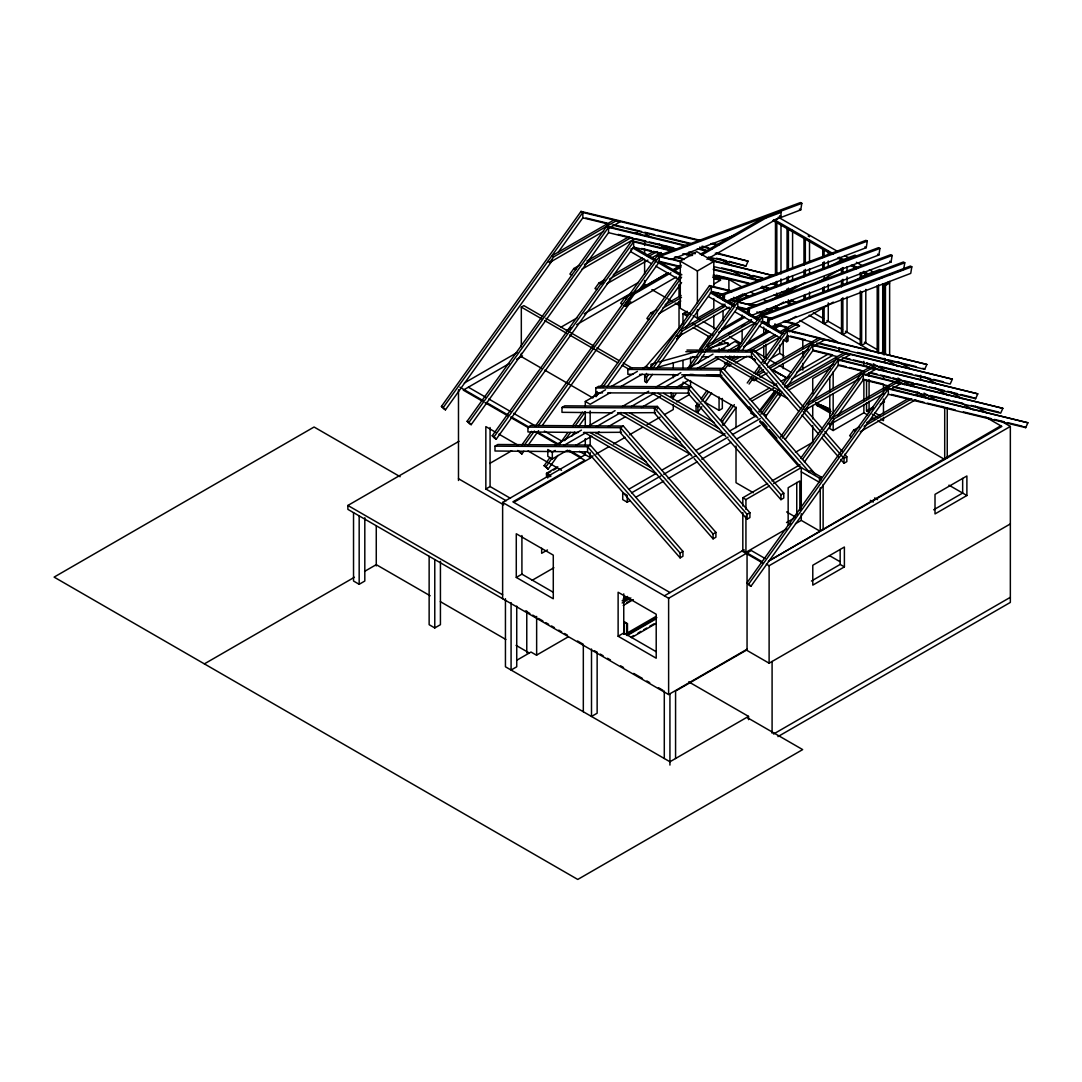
<?xml version="1.0" encoding="UTF-8"?>
<svg xmlns="http://www.w3.org/2000/svg" width="1082" height="1082" viewBox="0 0 1082 1082"><rect width="100%" height="100%" fill="white"/><g stroke="black" fill="none" stroke-linecap="round" stroke-linejoin="round"><path stroke-width="1.5" d="M920.66 379.566L920.66 375.319M722.735 299.917L723.344 293.655L865.952 240.353L867.304 241.137L866.236 247.683L725.44 301.567L725.44 299.917L724.088 300.701L724.697 294.439L867.304 241.137M747.567 314.253L748.176 307.991L890.77 254.689L892.123 255.474L891.068 262.02L751.841 315.295M892.123 255.474L749.528 308.776L748.92 315.038L750.272 314.253L750.272 315.903M767.246 325.614L767.855 319.352L910.449 266.05L911.801 266.835L910.746 273.381L771.52 326.669M911.801 266.835L769.207 320.137L768.599 326.399L769.951 325.614M772.629 220.647L800.761 209.881L801.816 203.335L800.464 202.55L657.856 255.852M879.937 248.441L737.342 301.729L749.19 304.61L878.882 254.987L879.937 248.441L878.584 247.656L735.976 300.958L687.909 368.123M735.3 350.933L760.808 315.281L903.416 261.993L904.768 262.777L903.7 269.323L895.896 272.312M717.19 262.087L708.412 257.016L745.931 266.037L748.108 261.181L716.73 252.945M816.748 343.102L924.691 369.327L926.882 364.458L785.478 329.523L761.931 362.429M782.516 384.002L810.973 344.252L952.376 379.173L950.185 384.042L842.242 357.831M869.306 372.898L975.612 398.717L977.79 393.848L836.386 358.926L780.474 437.06M800.626 458.376L861.448 373.385L1002.852 408.32L1000.661 413.175L892.718 386.964M888.336 394.281L1025.709 427.647L1027.9 422.778L886.496 387.856L746.932 582.887L749.109 585.227L750.949 586.282L888.336 394.281L888.336 388.911L886.496 387.856L886.496 390.534M552.429 260.356L445.459 409.835L443.634 408.78L441.442 406.44L581.007 211.409L700.879 240.502M445.459 409.835L443.282 407.495L582.846 212.464L699.418 240.759M547.83 261.425L549.67 262.48L553.632 256.934L615.753 221.066L619.729 222.026L609.504 227.923M558.312 252.12L582.846 217.834L582.846 212.464L581.007 211.409M579.654 265.171L573.879 268.512L569.903 274.071L571.742 275.126M606.718 226.246L608.544 227.301L608.544 232.671L471.157 424.671L469.331 423.617L467.14 421.277L606.718 226.246L687.165 245.776M471.157 424.671L468.979 422.332L608.544 227.301L685.717 246.033M604.73 279.656L598.955 282.997L594.978 288.542L596.818 289.611M631.793 240.731L633.633 241.786L633.633 247.156L496.246 439.157L494.406 438.102L492.229 435.762L631.793 240.731L672.842 250.686M496.246 439.157L494.055 436.817L633.633 241.786L673.031 251.349M630.387 294.466L624.598 297.807L620.635 303.352L622.461 304.407M521.808 445.067L531.627 431.339M535.563 425.835L657.437 255.541L680.619 261.776M668.108 272.907L633.092 293.127L624.233 305.503L625.585 306.287L676.426 276.938M524.621 444.756L534.454 431.015M538.376 425.524L659.276 256.596L659.276 261.966L638.664 290.76M625.585 306.287L634.444 293.912L670.921 272.853M521.889 453.967L517.872 450.558L521.889 453.967L523.85 451.221M527.786 445.73L538.579 430.65M542.501 425.158L630.82 301.729M656.612 309.614L650.837 312.955L646.874 318.5L648.7 319.555M557.947 455.4L548.128 469.115L544.111 465.706L550.008 457.47M559.84 443.742L567.698 432.746M572.621 425.889L582.441 412.147M593.261 397.04L597.183 391.549M600.131 387.424L680.727 274.801M548.128 469.115L545.95 466.775L551.847 458.525M564.615 440.672L570.512 432.435M575.435 425.564L585.267 411.836M596.074 396.729L599.022 392.604M602.958 387.113L681.579 277.235M571.688 436.195L574.623 432.083M578.545 426.592L585.416 417.003M607.016 386.829L681.592 282.591M652.446 374.372L646.549 382.609L644.71 381.5L644.71 376.171L646.684 373.425M650.607 367.934L709.522 285.607L731.784 291.004M646.549 382.609L646.549 377.226L648.51 374.48M652.446 368.989L711.361 286.662L732.027 291.68M676.385 335.542L678.211 336.597L682.187 331.051L725.454 306.071M656.368 368.881L681.903 333.202M685.826 327.711L711.361 292.032L711.361 286.662L709.522 285.607M712.889 334.135L708.507 336.664L699.648 349.04L701.001 349.824M690.722 367.812L737.816 302.013L755.331 306.26M702.786 350.96L704.625 352.015L708.588 346.47L751.922 321.449M671.232 392.766L671.232 396.81L673.072 397.865L676.007 393.753M680.916 386.896L683.865 382.785M697.592 363.593L704.463 353.99M712.308 343.021L737.816 307.383L737.816 302.013L735.976 300.958L740.764 302.108M728.024 358.426L729.795 355.951M701.826 406.71L697.904 412.201L696.064 411.146L696.064 405.764L698.025 403.018M700.974 398.906L706.857 390.683M722.546 368.746L727.604 361.686M729.376 359.21L731.378 356.411M697.904 412.201L697.904 406.818L699.865 404.073M701.826 401.341L708.683 391.738M724.385 369.801L729.295 362.957M731.256 360.211L734.191 356.1M738.113 350.622L762.648 316.35L772.196 318.663M731.04 364.134L729.444 366.352L727.618 365.297M704.761 402.599L711.631 393.009M742.049 350.5L762.648 321.719L762.648 316.35L760.808 315.281M731.527 404.925L720.734 420.005L722.573 421.06L722.573 425.104M747.216 382.987L752.125 376.144M754.086 373.398L759.97 365.175M722.573 421.06L734.34 404.614M749.055 384.056L753.965 377.199M755.926 374.453L760.822 367.596M763.77 363.484L787.317 330.592L926.882 364.458M752.288 379.539L754.113 380.594L755.709 378.375M723.547 425.077L736.301 407.251M766.719 364.742L787.317 335.961L787.317 330.592L785.478 329.523M760.944 414.163L777.62 390.859M763.757 413.851L779.446 391.914M784.355 385.057L812.798 345.307L952.376 379.173M781.204 393.091L779.608 395.309L777.769 394.254M765.718 416.489L781.407 394.551M787.304 386.315L812.798 350.676L812.798 345.307L810.973 344.252M782.313 438.115L838.225 359.981L977.79 393.848M803.196 408.928L805.035 409.997L808.998 404.438L871.118 368.583L875.095 369.544L866.33 374.602M785.248 439.387L807.808 407.846M812.717 401.003L838.225 365.351L838.225 359.981L836.386 358.926M802.452 459.431L863.274 374.453L1002.852 408.32M828.244 423.4L830.083 424.455L834.06 418.91L896.167 383.042L900.143 384.002L891.379 389.06M804.413 462.082L833.843 420.939M837.779 415.461L863.274 379.809L863.274 374.453L861.448 373.385M859.392 426.849L853.603 430.19L849.641 435.748L851.466 436.803M750.949 586.282L748.771 583.942L888.336 388.911L1027.9 422.778M758.793 411.579L775.131 390.534M759.645 412.08L775.997 391.021M676.818 339.045L680.051 335.285M676.818 339.166L680.051 335.42M643.222 368.029L646.116 366.352L683.783 322.422M676.818 339.288L681.119 334.311M768.396 561.22L1000.755 425.808M549.67 262.48L603.675 231.305M586.877 261.005L628.764 236.823M584.375 264.563L630.603 237.878M581.954 269.229L634.498 238.892M644.615 235.578L646.387 234.564L650.755 237.08M521.321 346.713L521.321 307.099L523.864 305.624L542.866 316.593M613.399 274.652L642.289 257.976M646.63 255.474L653.853 251.308M603.675 282.388L600.794 284.052L598.955 282.997M609.464 279.048L644.128 259.031M648.456 256.529L657.126 251.524M607.029 283.7L647.902 260.113M650.823 258.422L661.034 252.525M464.327 383.001L516.966 352.61M560.814 327.291L576.895 318.013M584.212 313.78L638.299 282.551M686.543 254.703L690.938 252.174M690.262 314.064L680.294 308.302L680.294 261.127L696.74 251.633L713.822 261.492L713.822 286.771M509.352 363.525L463.272 390.129L482.085 400.989M516.669 359.305L522.525 355.924M566.441 330.565L571.255 327.778M576.679 324.641L631.077 293.249M641.099 287.46L645.67 284.823M640.49 288.624L667.932 272.786M672.274 270.284L679.496 266.104M672.49 270.378L681.241 265.333M700.203 254.378L764.406 217.32L765.758 218.104L781.001 212.397L781.001 216.562L706.925 259.328M673.843 271.163L681.133 266.956M701.555 255.163L765.758 218.104M680.294 261.127L697.39 270.987L713.822 261.492M665.268 304.624L681.119 295.467M662.766 308.181L681.511 297.361M719.165 276.586L717.393 277.601L714.485 275.924M658.897 313.672L680.767 301.053M713.931 284.011L720.49 280.224L714.174 277.465M747.053 649.254L668.622 694.536L347.877 509.365L347.877 505.456L459.011 441.294M682.985 323.775L682.985 313.766L687.313 311.264M715.865 294.777L718.489 293.263M690.221 312.941L687.3 314.632L684.392 312.955M717.582 297.144L723.033 293.993L723.033 297.334M725.062 304.177L680.348 329.983L682.187 331.051M727.943 302.514L740.913 295.021M729.768 303.569L744.2 295.251L748.162 296.211L740.886 300.417M678.211 336.597L729.227 307.153M587.553 451.884L494.988 451.005L494.988 446.149L497.801 444.513L590.366 445.094L682.931 551.401L682.931 556.256L680.118 557.879L587.553 451.884L587.553 446.717L590.366 445.094M578.451 432.448L527.948 431.961L527.948 427.106L530.775 425.483L623.34 426.051L715.905 532.371L715.905 537.213L713.079 538.85L620.513 432.854L620.513 427.688L623.34 426.051M612.466 412.81L561.977 412.323L561.977 407.468L564.79 405.845L657.356 406.413L749.921 512.733L749.921 517.575L747.094 519.211L694.211 458.633M602.552 392.847L595.817 392.78L595.817 387.938L598.644 386.301L691.209 386.869L783.774 493.189L783.774 498.031L780.947 499.668L728.051 439.089M632.902 374.331L627.844 374.291L627.844 369.435L630.671 367.812L723.236 368.38L815.801 474.687M585.294 406.534L585.294 401.463L605.568 389.763M611.357 386.423L637.42 371.369M610.437 392.577L590.163 404.289L585.294 401.463M620.581 386.72L642.302 374.183M781.001 294.034L776.822 296.441L776.822 293.1M721.64 329.09L743.523 316.444M771.25 300.444L796.041 286.121M829.61 266.754L839.821 260.857L855.051 255.163L856.403 255.947M489.754 463.448L511.705 450.775M718.624 332.39L744.876 317.229M779.892 297.023L804.697 282.7M838.252 263.318L841.174 261.641L839.821 260.857M751.544 319.555L706.762 345.415L708.588 346.47M754.424 317.892L768.869 309.547L773.359 311.251M728.605 333.892L731.5 332.215M741.67 326.345L744.578 324.668M770.722 309.574L783.787 302.027M814.286 284.417L843.338 267.646M756.264 318.947L770.709 310.602M792.592 300.728L788.413 303.136L788.413 299.782M704.625 352.015L754.249 323.369M555.12 445.284L581.44 430.095M587.283 426.714L615.063 410.673M622.366 406.453L648.686 391.265M655.99 387.045L680.848 372.695M688.152 368.475L713.011 354.125M718.854 350.744L734.935 341.466L739.452 344.076L739.452 346.808M496.029 432.489L485.845 426.606L485.845 488.996L490.078 486.548L510.461 498.315M566.941 450.504L552.32 458.944L547.803 456.347L547.803 449.503L552.32 452.114L555.242 450.423M564.02 445.351L585.944 432.692M596.182 426.781L621.041 412.445M631.266 406.534L654.664 393.023M664.889 387.113L685.366 375.305M697.051 368.543L717.528 356.735M727.753 350.825L739.452 344.076M701.122 368.786L718.407 358.805M731.378 351.312L735.692 348.823M733.339 351.001L739.168 347.633M746.472 343.413L768.355 330.781M772.724 328.252L778.567 324.884M854.428 281.09L864.64 275.193L879.882 269.499L881.235 270.284M743.442 346.727L769.708 331.565M774.09 329.036L781.38 324.83M785.762 322.301L795.973 316.404M861.624 278.507L865.992 275.978L864.64 275.193M575.719 445.446L591.8 436.168M596.182 433.625L599.103 431.934M607.881 426.876L625.423 416.746M641.504 407.468L660.507 396.485M676.588 387.207L688.287 380.458M204.376 663.875L354.409 577.261M364.607 571.377L376.265 564.655L430.149 595.763M731.581 359.738L737.369 356.411M746.025 351.407L774.928 334.73M779.256 332.228L793.701 323.883L799.503 325.912L789.292 331.809M763.594 342.358L767.949 339.843M795.541 323.91L833.302 302.108M733.42 360.806L740.643 356.627M750.759 350.798L776.754 335.785M781.096 333.283L795.541 324.938M691.209 386.869L688.382 388.506L595.817 387.938M723.236 368.38L720.409 370.017L627.844 369.435M803.858 407.414L754.276 350.46L751.449 352.096L685.812 351.691M735.287 362.984L746.959 356.235M754.262 352.029L779.067 337.706M546.586 477.351L546.505 473.307L557.785 466.788M547.911 473.307L550.738 471.671M553.551 470.048L556.378 468.411M621.474 432.3L583.496 432.489M655.489 412.661L617.511 412.851M689.342 393.118L607.597 392.888M752.396 356.708L715.351 356.911L787.547 398.595M548.128 474.984L547.708 478.001M353.53 512.692L353.53 581.034L359.17 584.294L364.81 581.034L364.81 517.696M502.63 598.698L502.63 502.427L585.294 454.697L585.294 451.884M676.71 401.922L689.166 394.727M786.709 341.75L788.061 340.965L788.061 336.069L786.709 336.854L786.709 341.75L783.828 340.073M593.085 455.833L590.163 457.524L590.163 452.533M596.006 454.156L609.125 446.568M613.494 444.053L625.166 437.317M629.535 434.788L642.654 427.214M647.036 424.685L660.155 417.111M664.524 414.582L673.274 409.537L673.274 404.519M513.734 502.332L590.758 457.862L579.438 451.329M771.223 358.277L779.689 353.381L784.031 355.897M756.25 373.98L763.473 369.814M767.814 367.312L818.371 338.125L824.173 340.154L813.962 346.051M758.09 375.048L763.865 371.708M769.64 368.367L820.21 339.18M754.113 380.594L757.035 378.916M759.956 377.226L767.26 373.006M771.628 370.49L808.119 349.418M704.666 402.085L719.07 410.403L722.33 408.509L722.33 398.433M749.339 399.596L769.518 387.951M773.833 385.449L776.714 383.799M781.042 381.297L789.63 376.333M796.731 372.235L828.068 354.152M751.868 401.057L773.454 388.587M791.497 379.173L832.87 355.275M784.639 387.031L843.865 352.84L849.668 354.869L839.456 360.766M786.465 388.1L845.691 353.895M788.372 390.264L833.613 364.134M830.246 368.462L812.717 378.592L812.717 393.686M628.561 489.375L656.328 473.348M662.17 469.98L689.937 453.953M695.78 450.572L724.994 433.706M729.39 431.177L755.682 415.988M631.618 492.824L660.845 475.958M663.766 474.268L695.915 455.711M698.837 454.021L728.051 437.155M732.433 434.626L760.2 418.599M627.235 502.197L627.235 495.353L622.718 492.756L622.718 499.6L627.235 502.197L630.157 500.52M636 497.138L663.766 481.111M668.149 478.582L697.376 461.716M701.758 459.174L730.972 442.308M736.815 438.94L760.2 425.442M547.451 549.967L541.663 553.308L541.663 548.263M883.859 361.659L886.753 359.981M805.035 409.997L859.027 378.808M516.276 577.423L553.281 598.779L553.281 555.134L516.276 533.764L516.276 577.423L521.916 574.163L553.227 592.246M830.408 411.904L817.437 404.411L816.301 405.06L830.719 413.378M429.135 556.351L429.135 624.693L434.775 627.939L440.428 624.693L440.428 561.342M532.06 580.358L553.862 567.766M830.083 424.455L884.089 393.28M869.36 412.526L866.547 410.903L873.228 406.954M910.598 385.368L913.478 383.704M795.473 452.29L812.717 442.335L812.717 425.564M829.786 425.212L829.786 428.567L833.167 430.528L863.882 412.797L867.642 414.961M868.711 410.984L873.025 408.496M880.207 404.343L884.521 401.855M911.842 386.085L916.156 383.596M866.614 422.683L908.501 398.501M864.112 426.24L911.774 398.731M742.82 506.011L742.82 497.761L767.584 483.465M771.953 480.949L799.963 464.773M860.231 431.745L915.697 399.718M742.82 497.761L745.931 499.559L769.234 486.102M773.603 483.586L801.275 467.6L801.275 508.662M680.118 557.879L680.118 553.037L682.931 551.401M713.079 538.85L713.079 533.994L715.905 532.371M747.094 519.211L747.094 514.356L749.921 512.733M780.947 499.668L780.947 494.812L783.774 493.189M846.841 456.78L846.841 461.622L844.014 463.258L844.014 458.403L846.841 456.78L844.636 454.237M759.672 421.764L798.164 465.815L819.48 478.109L821.279 477.081L821.279 479.894M516.804 660.236L531.005 652.027L536.469 655.192L567.996 636.987M623.205 598.955L627.546 596.452M622.15 600.794L627.966 597.44M623.205 600.916L628.994 597.575M622.15 602.985L630.874 597.94M626.83 602.552L631.171 600.05M623.205 605.474L633.322 599.617M786.506 522.552L793.836 518.332M664.389 595.83L744.146 549.778M791.077 523.499L788.156 525.189L788.156 487.725L799.855 480.963L799.855 510.285M624.03 634.35L624.03 622.529L624.733 622.123L627.465 623.705L627.465 634.945M742.82 512.611L742.82 550.535L745.931 552.334L786.709 528.787M795.446 523.742L801.275 520.388L820.237 531.33L820.237 487.82M624.03 623.178L624.733 622.123M502.63 502.427L668.622 598.265L751.287 550.535L765.001 558.461M624.03 622.529L627.465 623.705M618.12 636.23L656.206 658.208L656.206 614.238L618.12 592.246L618.12 636.23L623.759 632.97L656.206 651.702M626.735 633.308L655.841 616.51M626.451 635.161L656.842 617.619M627.154 635.58L656.098 618.863M630.792 637.217L633.687 635.553M638.028 633.051L640.923 631.374M643.817 629.71L646.711 628.033M649.606 626.356L653.947 623.854M631.496 637.623L656.098 623.435M769.113 560.828L1001.878 426.443L985.81 417.179M766.354 564.128L769.113 565.724L1010.345 426.443L1010.345 602.417L777.944 736.599M933.671 509.798L962.655 493.067L962.655 478.406M811.432 581.034L840.159 564.452L844.393 566.887L844.393 547.019L812.785 565.264L812.785 585.132L844.393 566.887M966.889 495.515L935.01 513.923L935.01 494.366L966.889 475.972L966.889 495.515L948.941 485.155M747.067 649.782L675.574 691.06L675.574 758.496M762.215 561.734L747.053 552.983L747.053 650.458L769.113 663.198L1010.345 523.918M748.528 719.638L748.528 716.379L669.934 761.755L505.443 666.783L505.443 598.725M773.549 734.029L1010.345 597.318M735.124 234.997L671.07 259.504L659.208 256.623L801.816 203.335M878.706 278.885L883.399 277.087M888.079 275.301L892.772 273.503M904.768 262.777L762.161 316.066L772.534 318.581M655.8 362.93L650.985 364.282L650.985 369.165M659.019 362.037L702.34 349.905M708.764 348.12L728.01 342.724L728.01 345.983M657.41 367.366L695.915 356.6M715.175 351.204L724.805 348.512M686.948 350.054L702.096 350.135M705.464 350.162L754.276 350.46M561.977 407.468L654.542 408.049L657.356 406.413L657.356 408.996M527.948 427.106L620.513 427.688L713.079 533.994M494.988 446.149L587.553 446.717L680.118 553.037M692.101 356.695L697.078 356.735M702.069 356.79L708.71 356.844M639.638 374.399L678.346 374.778M681.701 374.805L720.409 375.17L757.887 418.085M690.059 374.413L693.413 374.507M706.803 374.94L721.883 375.413M713.187 276.194L726.076 277.804L741.968 286.973M712.781 277.411L728.903 279.426L728.903 291.004M750.867 304.515L757.319 305.313M773.441 307.329L778.269 307.937M750.665 305.124L755.507 305.733M771.628 307.748L779.689 308.749L775.375 306.26M824.822 339.924L836.116 341.33M712.362 243.288L718.935 244.884M710.915 243.545L717.488 245.141M585.917 217.969L607.178 223.135M613.724 224.718L623.53 227.098M626.803 227.896L641.518 231.48M644.791 232.265L654.61 234.645M657.883 235.443L690.587 243.396M702.042 246.169L708.575 247.764M582.846 217.834L609.017 224.19M612.277 224.988L690.789 244.045M702.232 246.831L712.051 249.212M700.311 248.955L706.871 250.551M697.214 248.819L707.06 251.213M715.27 253.202L748.108 261.181M618.16 234.402L632.875 237.972M636.148 238.77L645.968 241.151M649.241 241.949L673.775 247.9M716.298 258.233L726.103 260.613M729.376 261.411L745.931 266.037M608.544 232.671L677.237 249.36M688.693 252.133L695.226 253.729M685.974 253.878L692.548 255.474M708.967 259.45L773.197 275.653L710.806 260.519M682.891 253.743L691.1 255.731M641.612 248.481L651.418 250.862M654.691 251.66L661.237 253.242M675.952 256.826L682.499 258.409M721.748 267.944L749.556 274.693M752.829 275.491L762.634 277.871M633.633 247.156L663.063 254.311M674.519 257.083L684.324 259.464M713.768 266.618L764.474 278.926M670.583 258.72L680.429 261.114M713.268 269.08L760.889 280.644M772.386 283.43L775.659 284.228M713.457 269.743L759.429 280.901M770.925 283.687L775.848 284.891M659.073 261.303L678.698 266.064M716.325 275.207L749.028 283.146M762.12 286.324L768.653 287.92M659.276 261.966L678.901 266.727M713.241 275.071L750.867 284.201M762.31 286.987L770.492 288.975M781.934 291.748L785.207 292.546M713.89 278.02L718.651 279.17M714.134 278.683L720.49 280.224M746.337 295.156L742.36 294.182L744.2 295.251M712.686 291.734L723.736 294.426M711.361 292.032L723.993 295.102M733.461 297.401L736.626 298.172M748.717 304.042L755.087 305.584M767.828 308.681L772.846 310.507L766.475 308.965M739.141 307.085L748.636 309.398M759.713 312.089L762.878 312.847M737.816 307.383L748.893 310.074M756.805 311.995L763.121 313.523M784.693 321.084L795.838 323.788L799.503 325.912M783.341 321.368L797.677 324.843M779.797 325.263L786.127 326.805M762.648 321.719L767.395 322.869M775.294 324.789L787.953 327.86M790.387 336.096L805.103 339.667M821.454 343.643L836.183 347.214M839.456 348.012L849.262 350.392M857.444 352.38L885.252 359.129M888.511 359.927L916.319 366.676M787.317 335.961L813.488 342.318M812.609 350.013L832.234 354.774M843.676 357.56L850.222 359.143M853.495 359.941L863.301 362.321M866.574 363.119L871.483 364.309M879.666 366.298L899.291 371.058M902.564 371.856L912.369 374.237M915.643 375.035L930.358 378.605M933.631 379.403L943.45 381.784M812.798 350.676L837.333 356.627M839.659 365.08L846.205 366.676M849.478 367.474L860.92 370.247M870.739 372.627L877.272 374.223M880.545 375.021L890.364 377.402M893.637 378.2L896.91 378.984M903.443 380.58L913.262 382.96M916.535 383.758L926.341 386.139M929.614 386.937L944.329 390.507M947.602 391.305L957.421 393.686M960.694 394.484L972.136 397.256M838.225 365.351L864.396 371.708M863.084 379.16L882.709 383.921M894.151 386.707L918.686 392.658M930.141 395.444L949.766 400.205M953.039 401.003L962.845 403.383M971.027 405.371L998.821 412.12M863.274 379.809L889.445 386.166M891.406 394.416L911.03 399.177M914.304 399.975L924.109 402.355M927.382 403.153L955.19 409.902M963.372 411.89L991.166 418.639M994.439 419.437L1004.258 421.818M1007.531 422.616L1022.247 426.186M748.839 356.316L754.681 359.643M772.196 369.638L786.803 377.97L772.521 369.733M799.395 209.096L800.761 209.881M864.883 246.912L866.236 247.683M877.529 254.202L878.882 254.987M889.715 261.235L891.068 262.02M779.635 211.626L781.001 212.397M779.635 215.778L781.001 216.562M778.283 217.184L837.576 251.403M844.799 255.582L849.14 258.084M856.376 262.263L862.151 265.604M869.387 269.783L873.729 272.285M808.159 235.984L809.512 236.769M888.281 282.253L889.634 283.024L885.455 285.445L882.56 283.768M833.397 253.824L774.117 219.592L774.117 221.147L830.503 253.715M839.186 257.164L844.961 260.505M852.197 264.671L857.985 268.011M863.761 271.352L869.549 274.693M837.739 257.895L842.864 260.843M850.75 265.401L856.538 268.742M862.327 272.082L866.655 274.585M922.865 368.259L924.691 369.327M973.773 397.662L975.612 398.717M1023.883 426.592L1025.709 427.647M699.702 247.102L705.356 250.361M719.949 258.787L731.621 265.523M744.754 273.11L757.887 280.698M791.226 299.944L795.825 302.595M813.339 312.712L823.551 318.608M826.918 320.556L842.526 329.564M845.434 331.241L860.028 339.667M864.41 342.196L877.543 349.784M881.925 352.313L884.846 353.99M897.979 361.577L909.651 368.313M924.244 376.739L935.916 383.474M950.51 391.9L962.182 398.649M975.315 406.223L986.987 412.972M1001.58 421.398L1010.345 426.443M730.323 269.661L742.049 276.437M760.971 287.366L766.895 290.788M774.117 294.953L777.133 296.684M785.803 301.689L790.279 304.285M809.16 315.187L871.93 351.434M884.102 358.385L885.455 359.17M886.537 359.86L898.222 366.595M934.713 387.667L948.441 395.606M960.992 402.842L973.151 409.862M750.678 292.005L755.033 294.52M763.757 299.552L766.651 301.229M799.936 320.448L838.929 342.967M873.282 363.809L886.334 371.342M897.938 378.051L912.437 386.423M924.042 393.118L937.093 400.651M666.769 246.331L674.045 250.524M866.777 362.984L878.327 369.652M892.758 377.983L904.295 384.651M917.293 392.144L928.829 398.812M941.827 406.318L944.708 407.982L944.708 459.458L877.827 420.83M659.168 243.991L670.813 250.713M617.89 220.971L619.729 222.026M641.802 234.672L635.986 232.657L637.825 233.712M744.497 294.088L748.162 296.211M822.347 339.085L824.173 340.154M847.828 353.8L849.668 354.869M873.255 368.489L875.095 369.544M898.303 382.947L900.143 384.002M921.526 396.35L915.724 394.335L917.55 395.39M615.753 221.066L613.913 220.011L551.806 255.866L553.632 256.934M871.118 368.583L869.279 367.515L807.172 403.383L808.998 404.438M896.167 383.042L894.341 381.987L832.22 417.841L834.06 418.91M866.547 366.108L869.36 367.731M747.838 303.826L749.19 304.61M790.55 330.335L794.932 332.864M723.344 293.655L724.697 294.439M748.176 307.991L749.528 308.776M767.855 319.352L769.207 320.137M731.216 298.727L733.948 300.296M774.861 323.924L777.647 325.52M799.99 338.423L802.79 340.046L802.79 348.39M633.93 247.088L655.706 259.666M658.613 261.344L681.849 274.747M711.645 291.964L734.719 305.273M737.599 306.936L759.226 319.433M762.107 321.097L783.733 333.581M632.578 247.873L680.483 275.531M710.292 292.735L733.366 306.057M736.247 307.721L757.873 320.204M760.754 321.868L782.381 334.365M651.445 263.656L631.131 251.917L631.131 248.657M655.8 266.172L679.036 279.575M708.859 296.793L730.485 309.276M734.8 311.778L756.426 324.262M759.321 325.925L780.933 338.409M874.716 412.702L880.369 415.948M872.187 414.163L877.827 417.422M880.653 419.045L883.467 420.682L883.467 417.354M651.891 289.624L664.997 297.198M667.905 298.875L672.274 301.391M675.182 303.082L679.55 305.597M872.011 417.476L874.919 419.153M693.116 315.714L700.311 319.866M703.232 321.557L716.392 329.144M729.552 336.745L741.251 343.494M754.411 351.095L766.097 357.844M769.018 359.535L776.335 363.755M779.256 365.445L790.956 372.194M682.985 313.766L687.205 316.201M692.061 323.275L712.308 334.96M722.438 340.803L729.674 344.982M749.677 356.533L755.385 359.833M749.474 356.776L755.222 360.09M771.006 369.205L781.055 375.008M693.292 327.562L709.21 336.759M719.341 342.602L722.221 344.265M633.092 293.127L634.444 293.912M708.507 336.664L709.86 337.449M815.76 402.585L831.138 411.471M573.879 268.512L575.705 269.567M624.598 297.807L626.437 298.862M650.837 312.955L652.676 314.01M725.359 356.167L777.403 386.22M853.603 430.19L855.443 431.245M721.085 356.965L781.813 392.022M724.48 363.376L725.833 364.161M761.525 412.621L766.042 415.218L766.042 417.963M747.878 408.266L750.773 409.943M750.732 413.175L756.507 416.516M682.985 382.176L691.439 387.072M874.594 497.936L877.502 499.613M646.116 366.352L649.768 368.462M870.347 500.371L873.255 502.048M809.918 470.521L821.279 477.081M545.788 318.284L594.018 346.132M596.953 347.822L618.877 360.482M623.259 363.011L632.023 368.069M644.71 376.171L646.549 377.226M696.064 405.764L697.904 406.818M521.321 307.099L541.784 318.906M544.706 320.597L566.63 333.256M569.551 334.947L617.795 362.795M622.177 365.324L629.481 369.544M801.275 471.847L819.48 482.356L819.48 478.109M663.739 393.415L714.336 422.629M658.018 393.375L718.746 428.431M652.284 393.321L724.48 435.005M629.886 412.959L680.483 442.173M624.179 412.918L684.892 447.975M541.784 368.421L521.321 356.614L521.321 353.314M544.706 370.112L592.936 397.96M618.444 412.864L690.641 454.548M753.356 492.729L736.017 482.707L736.017 446.014M786.6 511.921L795.284 516.925M829.475 555.621L839.7 561.517M595.871 432.597L646.468 461.811M590.163 432.557L650.877 467.613M584.415 432.502L656.612 474.187M468.357 387.194L485.899 397.324M488.821 399.001L510.745 411.66M513.666 413.351L535.59 426.01M544.368 431.069L561.91 441.199M459.945 387.221L483.289 400.705M486.21 402.382L508.094 415.015M511.015 416.705L528.53 426.822M537.281 431.867L559.164 444.513M569.389 450.41L581.061 457.145M484.979 402.653L508.134 416.015M511.029 417.693L528.395 427.715M535.631 431.894L557.338 444.432M567.468 450.274L584.835 460.296L512.882 501.845L670.042 592.571M741.982 551.036L762.661 562.965M498.951 434.166L517.872 445.094M528.057 450.978L561.531 470.305M441.442 406.44L443.282 407.495M467.14 421.277L468.979 422.332M492.229 435.762L494.055 436.817M544.111 465.706L545.95 466.775M746.932 582.887L748.771 583.942M546.505 473.307L550.738 475.742M546.505 474.119L550.738 476.553M485.845 488.996L506.227 500.763M458.484 478.731L503.712 504.848M400.164 476.716L314.078 427.011L54.1 577.112L577.761 879.45L802.668 749.596L747.27 717.609M688.707 681.849L748.528 716.379M347.877 505.456L502.63 594.789M525.527 610.951L529.869 613.453M532.75 615.117L535.644 616.781M538.538 618.458L542.866 620.96M545.761 622.623L548.642 624.287M551.536 625.964L554.43 627.628M558.758 630.13L561.653 631.793M564.534 633.47L567.428 635.134M577.531 640.977L583.32 644.304L583.32 711.74M594.41 650.715L597.318 652.392M600.226 654.069L603.147 655.76M607.516 658.275L610.424 659.952M620.608 665.836L623.53 667.526M633.714 673.41L642.451 678.455M646.82 680.97L649.727 682.647M658.465 687.692L662.833 690.221M440.347 601.646L505.876 639.489M516.073 645.372L529.179 652.933M823.361 406.981L829.11 410.321M798.624 411.268L751.449 357.263L751.449 352.096L801.032 409.05M801.938 415.082L818.547 434.098M821.874 437.899L838.482 456.915M840.687 459.444L844.014 463.258M749.38 406.886L751.571 409.402M762.58 421.98L766.976 427.011M769.167 429.54L776.876 438.345M760.091 420.6L801.965 468.547M755.277 416.732L720.085 376.455L684.906 375.346L684.906 378.145L736.017 407.643L736.017 427.661M725.846 436.573L688.382 393.672L688.382 388.506L780.947 494.812M692.007 456.117L654.542 413.216L654.542 408.049L747.094 514.356M806.063 409.943L822.591 428.932M824.795 431.461L842.432 451.708M803.236 411.579L820.873 431.826M823.077 434.355L844.014 458.403M809.674 472.523L720.409 370.017L720.409 375.17M947.25 408.171L947.25 457.984M889.634 355.085L889.634 281.469L885.455 283.876L885.455 354.139M884.102 284.661L884.102 355.031M883.467 375.887L883.467 379.2M883.467 384.178L883.467 389.155M883.467 399.109L883.467 414.041M882.723 284.066L882.723 352.773M878.557 284.809L878.557 353.503M877.204 285.702L877.204 352.718M869.076 372.938L869.076 376.252M869.076 379.579L869.076 397.824M869.076 401.138L869.076 409.442M866.547 381.04L866.547 399.285M866.547 402.612L866.547 410.903M865.803 272.623L865.803 275.978M865.803 289.381L865.803 342.994L861.624 345.415L861.624 291.788M863.882 361.32L863.882 366.298M863.882 379.579L863.882 401.165M863.882 404.492L863.882 412.797M861.624 273.354L861.624 276.708M860.271 272.569L860.271 279.278M860.271 291.004L860.271 344.631M847.044 266.821L847.044 271.839M847.044 276.87L847.044 283.565M847.044 296.982L847.044 332.16L842.864 334.581L842.864 297.712M842.864 267.552L842.864 272.583M842.864 279.278L842.864 284.309M841.512 268.444L841.512 273.476M841.512 280.17L841.512 286.879M841.512 298.605L841.512 333.797M840.159 549.548L840.159 564.452M838.929 347.917L838.929 351.231M833.167 371.816L833.167 388.587M833.167 393.618L833.167 413.757M833.167 422.142L833.167 430.528M829.786 376.563L829.786 391.67M829.786 395.025L829.786 418.504M828.271 250.956L828.271 254.311M828.271 261.005L828.271 266.037M828.271 276.086L828.271 279.44M828.271 284.471L828.271 291.166M828.271 302.906L828.271 321.327L824.105 323.748L824.105 306.99M824.105 250.01L824.105 256.718M824.105 261.749L824.105 268.444M824.105 276.83L824.105 280.17M824.105 286.879L824.105 291.91M823.132 484.479L823.132 529.666M822.739 249.239L822.739 257.611M822.739 262.642L822.739 269.337M822.739 287.771L822.739 292.803M822.739 307.883L822.739 322.963M817.437 404.411L817.437 406.007M812.717 405.425L812.717 418.856M809.512 240.123L809.512 261.912M809.512 268.606L809.512 273.638M809.512 292.072L809.512 298.767M805.333 239.19L805.333 262.642M805.333 269.35L805.333 276.045M805.333 294.48L805.333 299.511M803.98 238.405L803.98 265.212M803.98 270.243L803.98 276.938M803.98 295.372L803.98 300.404M802.79 351.731L802.79 356.735M802.79 363.403L802.79 370.085M801.275 513.693L801.275 520.388M796.758 482.423L796.758 515.005M792.592 230.344L792.592 267.213M792.592 275.599L792.592 280.617M788.413 229.411L788.413 269.621M788.413 276.329L788.413 281.361M788.413 288.055L788.413 291.41M787.06 228.627L787.06 270.514M787.06 277.222L787.06 282.253M787.06 288.948L787.06 292.302M783.206 340.019L783.206 358.507M783.206 363.538L783.206 368.583M781.001 225.34L781.001 273.922M781.001 278.953L781.001 285.662M779.689 345.117L779.689 353.381M776.822 222.716L776.822 274.666M776.822 281.361L776.822 286.392M775.469 221.932L775.469 273.881M775.469 282.253L775.469 287.285M772.088 661.467L772.088 733.204M769.113 565.724L769.113 663.198M766.029 329.144L766.029 332.499M766.029 344.265L766.029 357.709M763.743 327.102L763.743 333.824M763.743 345.577L763.743 357.344M745.931 499.559L745.931 509.446M745.931 516.046L745.931 552.334M742.13 315.038L742.13 318.379M742.13 330.051L742.13 341.736M723.033 304.015L723.033 307.342M723.033 310.683L723.033 320.691M719.07 348.228L719.07 351.582M719.07 396.959L719.07 410.403M713.822 298.578L713.822 308.681L697.39 318.176L697.39 309.75M713.822 315.389L713.822 328.793M697.39 270.987L697.39 303.014M690.546 357.155L690.546 365.513M690.546 380.553L690.546 387.248M682.985 360.482L682.985 368.827M679.023 284.525L679.023 296.197M679.023 301.215L679.023 327.914M673.274 362.727L673.274 367.745M673.274 374.426L673.274 377.767M673.274 396.161L673.274 399.501M673.072 393.834L673.072 397.865M669.934 693.697L669.934 765.082M668.622 598.265L668.622 694.536M664.294 691.06L664.294 758.496M644.615 240.569L644.615 245.546M644.615 248.874L644.615 253.864M644.615 260.505L644.615 273.8M644.615 280.441L644.615 285.432M626.762 624.111L626.762 635.35M624.382 622.975L624.382 634.147M624.138 623.11L624.138 634.282M623.759 593.869L623.759 632.97M597.142 652.514L597.142 713.214L591.502 716.473L591.502 649.038M590.163 410.944L590.163 425.916M590.163 435.897L590.163 445.879M585.294 411.606L585.294 426.808M585.294 438.643L585.294 445.392M552.32 452.114L552.32 458.944M549.061 475.553L549.061 476.892M536.645 616.442L536.645 655.137M526.772 611.1L526.772 652.811M521.916 535.549L521.916 574.163M516.736 606.096L516.736 666.783L511.083 670.042L511.083 602.606M490.078 427.539L490.078 486.548M458.484 389.736L458.484 480.489M434.775 559.61L434.775 627.939M376.265 525.879L376.265 565.913M359.17 515.952L359.17 584.294M828.677 408.59A288.948 166.831 -60 0 0 816.126 403.221L817.532 404.032A288.948 166.831 -60 0 1 830.083 409.402M665.038 248.103L661.075 247.129L666.877 249.158L665.038 248.103"/></g></svg>
